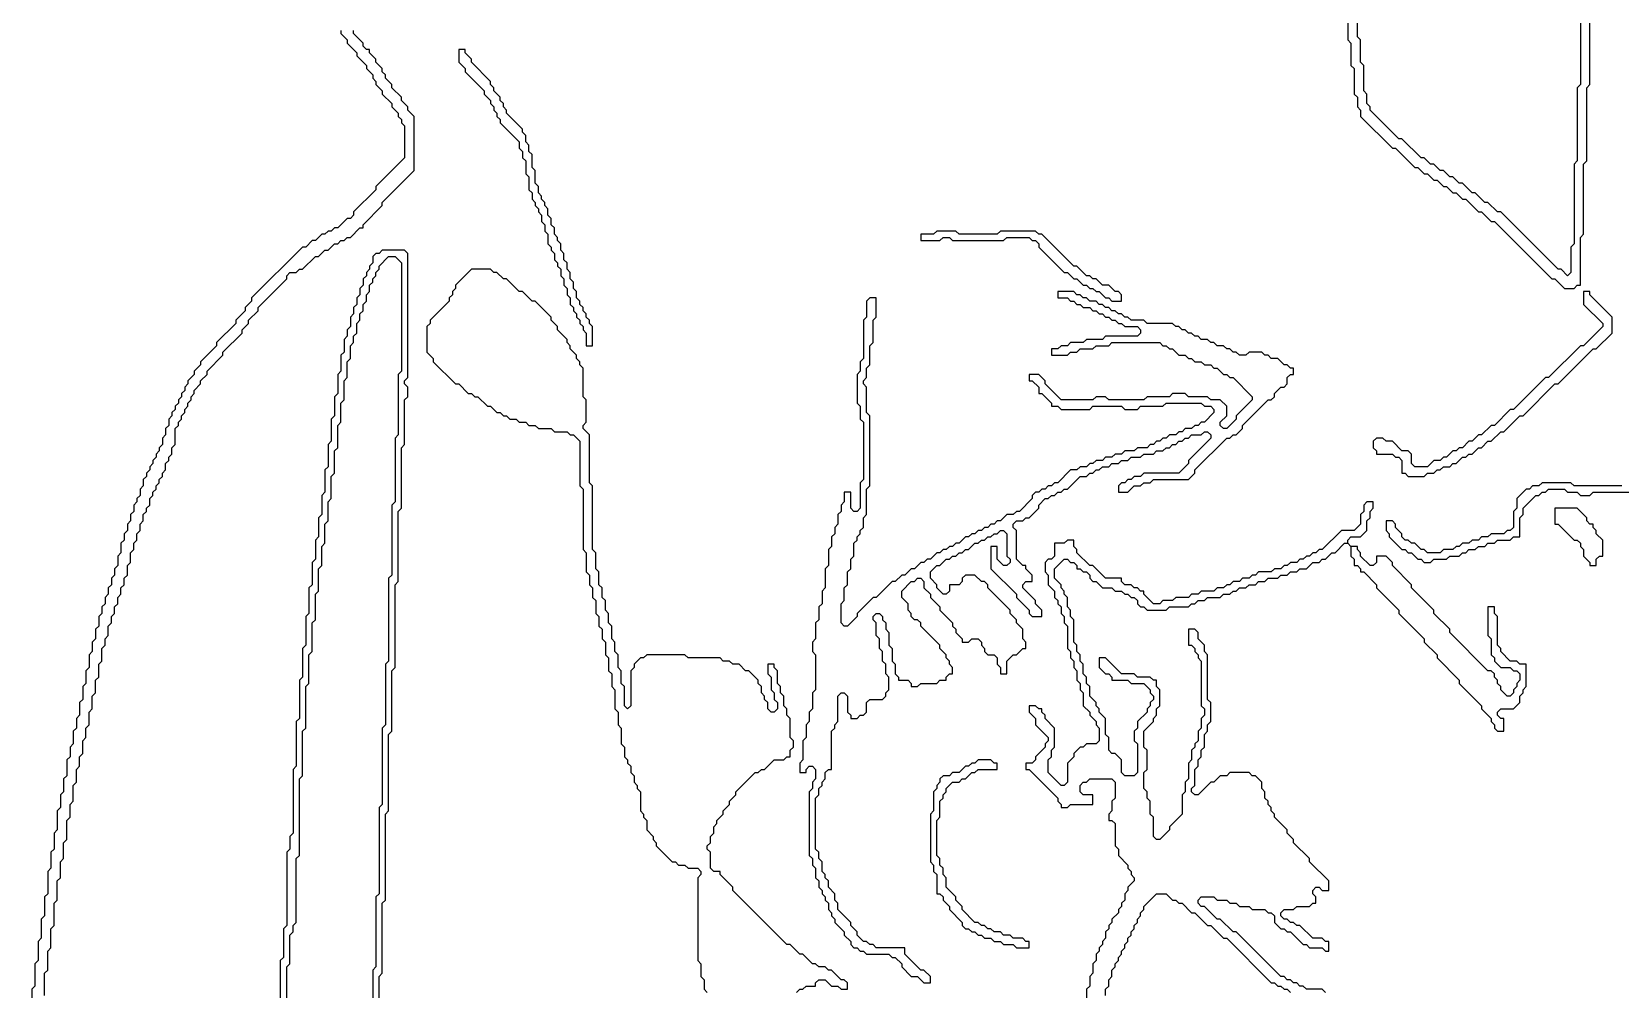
# Model space of a CAD drawing. Header units: metres. Extents: x 0 to 100, y 0 to 128.
# Drawn here: x 61.85 to 74.31, y 22.58 to 30.09 of the extents above; entities that cross this region are included whole.
import ezdxf

# ---------------------------------------------------------------- set-up
doc = ezdxf.new("R2010")
doc.units = ezdxf.units.M

msp = doc.modelspace()

# ---------------------------------------------------------------- linework, layer by layer
for points in [[(72.175, 30.35), (72.175, 30.025), (72.2, 30), (72.2, 29.825), (72.225, 29.8), (72.225, 29.6), (72.25, 29.575), (72.25, 29.5), (72.275, 29.475), (72.275, 29.425), (72.525, 29.175), (72.55, 29.175), (72.7, 29.025), (72.725, 29.025), (72.775, 28.975), (72.8, 28.975), (72.85, 28.925), (72.875, 28.925), (72.925, 28.875), (72.95, 28.875), (73, 28.825), (73.025, 28.825), (73.075, 28.775), (73.1, 28.775), (73.2, 28.675), (73.225, 28.675), (73.3, 28.6), (73.325, 28.6), (73.775, 28.15), (73.8, 28.15), (73.875, 28.075), (73.95, 28.075), (73.975, 28.1), (74, 28.1), (74, 28.475), (74.025, 28.5), (74.025, 29.05), (74.05, 29.075), (74.05, 29.65), (74.075, 29.675), (74.075, 30.325)], [(74, 30.25), (74, 29.675), (73.975, 29.65), (73.975, 29.075), (73.95, 29.05), (73.95, 28.425), (73.925, 28.4), (73.925, 28.2), (73.9, 28.175), (73.85, 28.225), (73.825, 28.225), (73.375, 28.675), (73.35, 28.675), (73.275, 28.75), (73.25, 28.75), (73.175, 28.825), (73.15, 28.825), (73.075, 28.9), (73.05, 28.9), (73, 28.95), (72.975, 28.95), (72.925, 29), (72.9, 29), (72.85, 29.05), (72.825, 29.05), (72.775, 29.1), (72.75, 29.1), (72.6, 29.25), (72.575, 29.25), (72.35, 29.475), (72.35, 29.5), (72.325, 29.525), (72.325, 29.6), (72.3, 29.625), (72.3, 29.825), (72.275, 29.85), (72.275, 30.025), (72.25, 30.05), (72.25, 30.375)], [(64.275, 30.1), (64.275, 30.075), (64.325, 30.025), (64.325, 30), (64.4, 29.925), (64.4, 29.9), (64.475, 29.825), (64.475, 29.8), (64.525, 29.75), (64.525, 29.725), (64.55, 29.7), (64.55, 29.675), (64.6, 29.625), (64.6, 29.6), (64.675, 29.525), (64.675, 29.5), (64.725, 29.45), (64.725, 29.425), (64.75, 29.4), (64.75, 29.375), (64.775, 29.35), (64.775, 29.1), (64.55, 28.875), (64.55, 28.85), (64.375, 28.675), (64.375, 28.65), (64.35, 28.625), (64.325, 28.625), (64.25, 28.55), (64.225, 28.55), (64.2, 28.525), (64.175, 28.525), (64.15, 28.5), (64.125, 28.5), (64.075, 28.45), (64.05, 28.45), (64, 28.4), (63.975, 28.4), (63.575, 28), (63.575, 27.975), (63.525, 27.925), (63.525, 27.9), (63.45, 27.825), (63.45, 27.8), (63.3, 27.65), (63.3, 27.625), (63.175, 27.5), (63.175, 27.475), (63.125, 27.425), (63.125, 27.4), (63.075, 27.35), (63.075, 27.325), (63.05, 27.3), (63.05, 27.275), (63.025, 27.25), (63.025, 27.225), (63, 27.2), (63, 27.175), (62.975, 27.15), (62.975, 27.125), (62.95, 27.1), (62.95, 27.075), (62.925, 27.05), (62.925, 27), (62.9, 26.975), (62.9, 26.925), (62.875, 26.9), (62.875, 26.85), (62.85, 26.825), (62.85, 26.8), (62.825, 26.775), (62.825, 26.75), (62.8, 26.725), (62.8, 26.7), (62.775, 26.675), (62.775, 26.65), (62.75, 26.625), (62.75, 26.6), (62.725, 26.575), (62.725, 26.525), (62.7, 26.5), (62.7, 26.45), (62.675, 26.425), (62.675, 26.4), (62.65, 26.375), (62.65, 26.325), (62.625, 26.3), (62.625, 26.25), (62.6, 26.225), (62.6, 26.175), (62.575, 26.15), (62.575, 26.1), (62.55, 26.075), (62.55, 26), (62.525, 25.975), (62.525, 25.9), (62.5, 25.875), (62.5, 25.825), (62.475, 25.8), (62.475, 25.75), (62.45, 25.725), (62.45, 25.675), (62.425, 25.65), (62.425, 25.6), (62.4, 25.575), (62.4, 25.525), (62.375, 25.5), (62.375, 25.425), (62.35, 25.4), (62.35, 25.325), (62.325, 25.3), (62.325, 25.225), (62.3, 25.2), (62.3, 25.1), (62.275, 25.075), (62.275, 24.975), (62.25, 24.95), (62.25, 24.85), (62.225, 24.825), (62.225, 24.725), (62.2, 24.7), (62.2, 24.625), (62.175, 24.6), (62.175, 24.5), (62.15, 24.475), (62.15, 24.4), (62.125, 24.375), (62.125, 24.25), (62.1, 24.225), (62.1, 24.125), (62.075, 24.1), (62.075, 24), (62.05, 23.975), (62.05, 23.825), (62.025, 23.8), (62.025, 23.675), (62, 23.65), (62, 23.525), (61.975, 23.5), (61.975, 23.325), (61.95, 23.3), (61.95, 23.15), (61.925, 23.125), (61.925, 22.975), (61.9, 22.95), (61.9, 22.8), (61.875, 22.775), (61.875, 22.6), (61.85, 22.575), (61.85, 22.45)], [(61.95, 22.525), (61.95, 22.7), (61.975, 22.725), (61.975, 22.875), (62, 22.9), (62, 23.05), (62.025, 23.075), (62.025, 23.25), (62.05, 23.275), (62.05, 23.425), (62.075, 23.45), (62.075, 23.575), (62.1, 23.6), (62.1, 23.725), (62.125, 23.75), (62.125, 23.9), (62.15, 23.925), (62.15, 24.025), (62.175, 24.05), (62.175, 24.175), (62.2, 24.2), (62.2, 24.3), (62.225, 24.325), (62.225, 24.4), (62.25, 24.425), (62.25, 24.525), (62.275, 24.55), (62.275, 24.625), (62.3, 24.65), (62.3, 24.75), (62.325, 24.775), (62.325, 24.875), (62.35, 24.9), (62.35, 25), (62.375, 25.025), (62.375, 25.125), (62.4, 25.15), (62.4, 25.25), (62.425, 25.275), (62.425, 25.325), (62.45, 25.35), (62.45, 25.425), (62.475, 25.45), (62.475, 25.5), (62.5, 25.525), (62.5, 25.575), (62.525, 25.6), (62.525, 25.65), (62.55, 25.675), (62.55, 25.725), (62.575, 25.75), (62.575, 25.8), (62.6, 25.825), (62.6, 25.9), (62.625, 25.925), (62.625, 26), (62.65, 26.025), (62.65, 26.075), (62.675, 26.1), (62.675, 26.15), (62.7, 26.175), (62.7, 26.225), (62.725, 26.25), (62.725, 26.3), (62.75, 26.325), (62.75, 26.35), (62.775, 26.375), (62.775, 26.425), (62.8, 26.45), (62.8, 26.475), (62.825, 26.5), (62.825, 26.525), (62.85, 26.55), (62.85, 26.575), (62.875, 26.6), (62.875, 26.625), (62.9, 26.65), (62.9, 26.7), (62.925, 26.725), (62.925, 26.75), (62.95, 26.775), (62.95, 26.825), (62.975, 26.85), (62.975, 26.975), (63, 27), (63, 27.025), (63.025, 27.05), (63.025, 27.075), (63.05, 27.1), (63.05, 27.125), (63.075, 27.15), (63.075, 27.175), (63.1, 27.2), (63.1, 27.225), (63.125, 27.25), (63.125, 27.275), (63.175, 27.325), (63.175, 27.35), (63.225, 27.4), (63.225, 27.425), (63.35, 27.55), (63.35, 27.575), (63.5, 27.725), (63.5, 27.75), (63.55, 27.8), (63.55, 27.825), (63.625, 27.9), (63.625, 27.925), (63.85, 28.15), (63.85, 28.175), (63.875, 28.2), (63.925, 28.2), (63.95, 28.225), (63.975, 28.225), (64.075, 28.325), (64.1, 28.325), (64.15, 28.375), (64.175, 28.375), (64.225, 28.425), (64.25, 28.425), (64.275, 28.45), (64.3, 28.45), (64.325, 28.475), (64.35, 28.475), (64.425, 28.55), (64.45, 28.55), (64.45, 28.575), (64.6, 28.725), (64.6, 28.75), (64.85, 29), (64.85, 29.425), (64.8, 29.475), (64.8, 29.5), (64.75, 29.55), (64.75, 29.575), (64.675, 29.65), (64.675, 29.675), (64.625, 29.725), (64.625, 29.75), (64.6, 29.775), (64.6, 29.8), (64.55, 29.85), (64.55, 29.875), (64.5, 29.925), (64.5, 29.95), (64.475, 29.95), (64.45, 29.975), (64.45, 30), (64.375, 30.075), (64.375, 30.1)], [(64.575, 22.125), (64.575, 22.675), (64.6, 22.7), (64.6, 23.25), (64.625, 23.275), (64.625, 23.95), (64.65, 23.975), (64.65, 24.575), (64.675, 24.6), (64.675, 25.075), (64.7, 25.1), (64.7, 25.75), (64.725, 25.775), (64.725, 26.325), (64.75, 26.35), (64.75, 26.825), (64.775, 26.85), (64.775, 27.2), (64.8, 27.225), (64.8, 27.3), (64.775, 27.325), (64.775, 27.35), (64.8, 27.375), (64.8, 28.35), (64.775, 28.375), (64.6, 28.375), (64.575, 28.35), (64.55, 28.35), (64.525, 28.325), (64.525, 28.275), (64.5, 28.25), (64.5, 28.225), (64.475, 28.2), (64.475, 28.175), (64.45, 28.15), (64.45, 28.1), (64.425, 28.075), (64.425, 28.025), (64.4, 28), (64.4, 27.95), (64.375, 27.925), (64.375, 27.875), (64.35, 27.85), (64.35, 27.775), (64.325, 27.75), (64.325, 27.7), (64.3, 27.675), (64.3, 27.575), (64.275, 27.55), (64.275, 27.425), (64.25, 27.4), (64.25, 27.25), (64.225, 27.225), (64.225, 27.075), (64.2, 27.05), (64.2, 26.875), (64.175, 26.85), (64.175, 26.675), (64.15, 26.65), (64.15, 26.475), (64.125, 26.45), (64.125, 26.3), (64.1, 26.275), (64.1, 26.125), (64.075, 26.1), (64.075, 25.95), (64.05, 25.925), (64.05, 25.75), (64.025, 25.725), (64.025, 25.525), (64, 25.5), (64, 25.275), (63.975, 25.25), (63.975, 25.025), (63.95, 25), (63.95, 24.7), (63.925, 24.675), (63.925, 24.325), (63.9, 24.3), (63.9, 23.8), (63.875, 23.775), (63.875, 23.675), (63.85, 23.65), (63.85, 23.075), (63.825, 23.05), (63.825, 22.825), (63.8, 22.8), (63.8, 22.45)], [(63.85, 22.4), (63.85, 22.75), (63.875, 22.775), (63.875, 23), (63.9, 23.025), (63.9, 23.075), (63.925, 23.1), (63.925, 23.6), (63.95, 23.625), (63.95, 24.225), (63.975, 24.25), (63.975, 24.6), (64, 24.625), (64, 24.95), (64.025, 24.975), (64.025, 25.2), (64.05, 25.225), (64.05, 25.45), (64.075, 25.475), (64.075, 25.675), (64.1, 25.7), (64.1, 25.875), (64.125, 25.9), (64.125, 26.05), (64.15, 26.075), (64.15, 26.225), (64.175, 26.25), (64.175, 26.4), (64.2, 26.425), (64.2, 26.6), (64.225, 26.625), (64.225, 26.8), (64.25, 26.825), (64.25, 27), (64.275, 27.025), (64.275, 27.175), (64.3, 27.2), (64.3, 27.35), (64.325, 27.375), (64.325, 27.5), (64.35, 27.525), (64.35, 27.625), (64.375, 27.65), (64.375, 27.7), (64.4, 27.725), (64.4, 27.8), (64.425, 27.825), (64.425, 27.875), (64.45, 27.9), (64.45, 27.95), (64.475, 27.975), (64.475, 28.025), (64.5, 28.05), (64.5, 28.1), (64.525, 28.125), (64.525, 28.15), (64.55, 28.175), (64.55, 28.2), (64.575, 28.225), (64.575, 28.25), (64.65, 28.325), (64.7, 28.325), (64.75, 28.275), (64.75, 27.425), (64.725, 27.4), (64.725, 26.925), (64.7, 26.9), (64.7, 26.4), (64.675, 26.375), (64.675, 25.825), (64.65, 25.8), (64.65, 25.15), (64.625, 25.125), (64.625, 24.65), (64.6, 24.625), (64.6, 24.025), (64.575, 24), (64.575, 23.325), (64.55, 23.3), (64.55, 22.75), (64.525, 22.725), (64.525, 22.175)], [(67.85, 22.55), (67.875, 22.575), (67.9, 22.575), (67.925, 22.6), (68, 22.6), (68, 22.625), (68.025, 22.65), (68.075, 22.65), (68.125, 22.6), (68.175, 22.6), (68.2, 22.575), (68.25, 22.575), (68.25, 22.625), (68.225, 22.65), (68.2, 22.65), (68.125, 22.725), (68.1, 22.725), (68.075, 22.75), (68.025, 22.75), (68, 22.775), (67.975, 22.775), (67.9, 22.85), (67.875, 22.85), (67.8, 22.925), (67.775, 22.925), (67.35, 23.35), (67.35, 23.375), (67.25, 23.475), (67.25, 23.5), (67.2, 23.5), (67.175, 23.525), (67.175, 23.65), (67.15, 23.675), (67.15, 23.7), (67.175, 23.725), (67.175, 23.775), (67.2, 23.8), (67.2, 23.85), (67.225, 23.875), (67.225, 23.9), (67.275, 23.95), (67.275, 23.975), (67.325, 24.025), (67.325, 24.05), (67.375, 24.1), (67.375, 24.125), (67.525, 24.275), (67.55, 24.275), (67.575, 24.3), (67.6, 24.3), (67.675, 24.375), (67.75, 24.375), (67.775, 24.4), (67.8, 24.4), (67.8, 24.45), (67.825, 24.475), (67.825, 24.525), (67.8, 24.55), (67.8, 24.7), (67.775, 24.725), (67.775, 24.775), (67.75, 24.8), (67.75, 24.875), (67.725, 24.9), (67.725, 24.95), (67.7, 24.975), (67.7, 25.075), (67.675, 25.1), (67.675, 25.125), (67.625, 25.125), (67.625, 25.05), (67.65, 25.025), (67.65, 24.925), (67.675, 24.9), (67.675, 24.85), (67.7, 24.825), (67.7, 24.775), (67.675, 24.75), (67.65, 24.75), (67.625, 24.775), (67.625, 24.825), (67.6, 24.85), (67.6, 24.875), (67.575, 24.9), (67.575, 24.95), (67.55, 24.975), (67.55, 25), (67.475, 25.075), (67.45, 25.075), (67.4, 25.125), (67.35, 25.125), (67.325, 25.15), (67.275, 25.15), (67.25, 25.175), (67, 25.175), (66.975, 25.2), (66.675, 25.2), (66.65, 25.175), (66.625, 25.175), (66.575, 25.125), (66.575, 25.1), (66.55, 25.075), (66.55, 24.8), (66.525, 24.775), (66.5, 24.8), (66.5, 24.95), (66.475, 24.975), (66.475, 25.075), (66.45, 25.1), (66.45, 25.2), (66.425, 25.225), (66.425, 25.3), (66.4, 25.325), (66.4, 25.425), (66.375, 25.45), (66.375, 25.525), (66.35, 25.55), (66.35, 25.625), (66.325, 25.65), (66.325, 25.725), (66.3, 25.75), (66.3, 25.85), (66.275, 25.875), (66.275, 26), (66.25, 26.025), (66.25, 26.525), (66.225, 26.55), (66.225, 26.925), (66.175, 26.975), (66.175, 27), (66.2, 27.025), (66.2, 27.2), (66.175, 27.225), (66.175, 27.45), (66.15, 27.475), (66.15, 27.5), (66.125, 27.525), (66.125, 27.55), (66.075, 27.6), (66.075, 27.625), (66.05, 27.65), (66.05, 27.675), (65.975, 27.75), (65.975, 27.775), (65.925, 27.825), (65.925, 27.85), (65.8, 27.975), (65.775, 27.975), (65.7, 28.05), (65.675, 28.05), (65.575, 28.15), (65.55, 28.15), (65.5, 28.2), (65.475, 28.2), (65.45, 28.225), (65.3, 28.225), (65.175, 28.1), (65.175, 28.075), (65.15, 28.05), (65.15, 28.025), (65.125, 28), (65.125, 27.975), (64.975, 27.825), (64.975, 27.8), (64.95, 27.775), (64.95, 27.575), (65, 27.525), (65, 27.5), (65.175, 27.325), (65.2, 27.325), (65.275, 27.25), (65.3, 27.25), (65.325, 27.225), (65.35, 27.225), (65.425, 27.15), (65.45, 27.15), (65.5, 27.1), (65.525, 27.1), (65.55, 27.075), (65.575, 27.075), (65.6, 27.05), (65.65, 27.05), (65.675, 27.025), (65.725, 27.025), (65.75, 27), (65.8, 27), (65.825, 26.975), (65.925, 26.975), (65.95, 26.95), (66.05, 26.95), (66.075, 26.925), (66.1, 26.925), (66.15, 26.875), (66.15, 26.525), (66.175, 26.5), (66.175, 26.025), (66.2, 26), (66.2, 25.85), (66.225, 25.825), (66.225, 25.75), (66.25, 25.725), (66.25, 25.65), (66.275, 25.625), (66.275, 25.525), (66.3, 25.5), (66.3, 25.425), (66.325, 25.4), (66.325, 25.325), (66.35, 25.3), (66.35, 25.2), (66.375, 25.175), (66.375, 25.075), (66.4, 25.05), (66.4, 24.95), (66.425, 24.925), (66.425, 24.775), (66.45, 24.75), (66.45, 24.65), (66.475, 24.625), (66.475, 24.5), (66.5, 24.475), (66.5, 24.4), (66.525, 24.375), (66.525, 24.35), (66.55, 24.325), (66.55, 24.275), (66.575, 24.25), (66.575, 24.2), (66.6, 24.175), (66.6, 24.15), (66.625, 24.125), (66.625, 23.975), (66.65, 23.95), (66.65, 23.925), (66.675, 23.9), (66.675, 23.825), (66.725, 23.775), (66.725, 23.75), (66.75, 23.725), (66.75, 23.7), (66.875, 23.575), (66.9, 23.575), (66.925, 23.55), (66.975, 23.55), (67, 23.525), (67.075, 23.525), (67.1, 23.5), (67.1, 23.475), (67.075, 23.45), (67.075, 22.8), (67.1, 22.775), (67.1, 22.675), (67.125, 22.65), (67.125, 22.575), (67.15, 22.55)], [(74.325, 26.525), (73.95, 26.525), (73.925, 26.55), (73.7, 26.55), (73.675, 26.525), (73.625, 26.525), (73.6, 26.5), (73.575, 26.5), (73.5, 26.425), (73.5, 26.35), (73.475, 26.325), (73.475, 26.2), (73.45, 26.175), (73.425, 26.175), (73.4, 26.15), (73.3, 26.15), (73.275, 26.125), (73.225, 26.125), (73.2, 26.1), (73.15, 26.1), (73.125, 26.075), (73.075, 26.075), (73.05, 26.05), (73.025, 26.05), (73, 26.025), (72.925, 26.025), (72.9, 26), (72.8, 26), (72.775, 26.025), (72.75, 26.025), (72.7, 26.075), (72.675, 26.075), (72.65, 26.1), (72.625, 26.1), (72.6, 26.125), (72.6, 26.15), (72.55, 26.2), (72.55, 26.225), (72.525, 26.25), (72.475, 26.25), (72.475, 26.175), (72.5, 26.15), (72.5, 26.125), (72.6, 26.025), (72.625, 26.025), (72.65, 26), (72.675, 26), (72.725, 25.95), (72.75, 25.95), (72.775, 25.925), (72.825, 25.925), (72.85, 25.95), (72.95, 25.95), (72.975, 25.975), (73.05, 25.975), (73.075, 26), (73.1, 26), (73.125, 26.025), (73.175, 26.025), (73.2, 26.05), (73.25, 26.05), (73.275, 26.075), (73.325, 26.075), (73.35, 26.1), (73.45, 26.1), (73.475, 26.125), (73.525, 26.125), (73.525, 26.275), (73.55, 26.3), (73.55, 26.35), (73.65, 26.45), (73.675, 26.45), (73.7, 26.475), (73.725, 26.475), (73.75, 26.5), (73.875, 26.5), (73.9, 26.475), (73.975, 26.475), (74, 26.45), (74.075, 26.45), (74.1, 26.475), (74.4, 26.475)], [(72, 22.55), (71.975, 22.575), (71.85, 22.575), (71.825, 22.6), (71.8, 22.6), (71.775, 22.625), (71.75, 22.625), (71.725, 22.65), (71.7, 22.65), (71.675, 22.675), (71.65, 22.675), (71.3, 23.025), (71.275, 23.025), (71.175, 23.125), (71.15, 23.125), (71.05, 23.225), (71.025, 23.225), (71, 23.25), (71, 23.275), (71.025, 23.3), (71.125, 23.3), (71.15, 23.275), (71.225, 23.275), (71.25, 23.25), (71.3, 23.25), (71.325, 23.225), (71.4, 23.225), (71.425, 23.2), (71.525, 23.2), (71.55, 23.175), (71.575, 23.175), (71.6, 23.15), (71.6, 23.1), (71.65, 23.05), (71.675, 23.05), (71.7, 23.025), (71.725, 23.025), (71.825, 22.925), (71.85, 22.925), (71.875, 22.9), (71.975, 22.9), (72, 22.875), (72.025, 22.875), (72.025, 22.95), (72, 22.95), (71.975, 22.975), (71.9, 22.975), (71.8, 23.075), (71.775, 23.075), (71.75, 23.1), (71.725, 23.1), (71.7, 23.125), (71.675, 23.125), (71.65, 23.15), (71.65, 23.175), (71.675, 23.2), (71.75, 23.2), (71.775, 23.225), (71.875, 23.225), (71.9, 23.25), (71.925, 23.25), (71.925, 23.3), (71.9, 23.325), (71.9, 23.35), (71.925, 23.375), (71.95, 23.375), (71.975, 23.35), (72.025, 23.35), (72.025, 23.425), (71.875, 23.575), (71.875, 23.6), (71.75, 23.725), (71.75, 23.75), (71.7, 23.8), (71.7, 23.825), (71.6, 23.925), (71.6, 23.95), (71.575, 23.975), (71.575, 24), (71.55, 24.025), (71.55, 24.05), (71.525, 24.075), (71.525, 24.125), (71.5, 24.15), (71.5, 24.2), (71.45, 24.25), (71.425, 24.25), (71.4, 24.275), (71.25, 24.275), (71.225, 24.25), (71.175, 24.25), (71.125, 24.2), (71.1, 24.2), (71, 24.1), (70.975, 24.1), (70.95, 24.125), (70.95, 24.15), (70.975, 24.175), (70.975, 24.3), (71, 24.325), (71, 24.375), (71.025, 24.4), (71.025, 24.45), (71.05, 24.475), (71.05, 24.575), (71.075, 24.6), (71.075, 24.65), (71.1, 24.675), (71.1, 24.825), (71.075, 24.85), (71.075, 25.2), (71.05, 25.225), (71.05, 25.275), (71, 25.325), (71, 25.375), (70.975, 25.4), (70.925, 25.4), (70.925, 25.275), (70.95, 25.275), (70.975, 25.25), (70.975, 25.225), (71, 25.2), (71, 25.175), (71.025, 25.15), (71.025, 24.8), (71.05, 24.775), (71.05, 24.725), (71.025, 24.7), (71.025, 24.625), (71, 24.6), (71, 24.525), (70.975, 24.5), (70.975, 24.475), (70.95, 24.45), (70.95, 24.375), (70.925, 24.35), (70.925, 24.225), (70.9, 24.2), (70.9, 24.125), (70.875, 24.1), (70.875, 23.95), (70.775, 23.85), (70.775, 23.825), (70.7, 23.75), (70.675, 23.75), (70.65, 23.775), (70.65, 23.925), (70.625, 23.95), (70.625, 24.05), (70.6, 24.075), (70.6, 24.125), (70.575, 24.15), (70.575, 24.275), (70.6, 24.3), (70.6, 24.45), (70.575, 24.475), (70.575, 24.6), (70.65, 24.675), (70.65, 24.7), (70.675, 24.725), (70.675, 24.775), (70.7, 24.8), (70.7, 24.925), (70.675, 24.95), (70.675, 25), (70.65, 25), (70.625, 25.025), (70.525, 25.025), (70.5, 25.05), (70.4, 25.05), (70.275, 25.175), (70.225, 25.175), (70.225, 25.1), (70.275, 25.05), (70.3, 25.05), (70.325, 25.025), (70.325, 25), (70.45, 25), (70.475, 24.975), (70.575, 24.975), (70.625, 24.925), (70.625, 24.9), (70.65, 24.875), (70.65, 24.85), (70.625, 24.825), (70.625, 24.8), (70.6, 24.775), (70.6, 24.75), (70.525, 24.675), (70.525, 24.625), (70.5, 24.6), (70.5, 24.525), (70.525, 24.5), (70.525, 24.275), (70.5, 24.25), (70.425, 24.25), (70.4, 24.275), (70.4, 24.375), (70.35, 24.425), (70.325, 24.425), (70.3, 24.45), (70.3, 24.55), (70.275, 24.575), (70.275, 24.7), (70.225, 24.75), (70.225, 24.775), (70.2, 24.8), (70.2, 24.825), (70.15, 24.875), (70.15, 24.95), (70.125, 24.975), (70.125, 25.025), (70.1, 25.05), (70.1, 25.125), (70.075, 25.15), (70.075, 25.2), (70.05, 25.225), (70.05, 25.275), (70.025, 25.3), (70.025, 25.475), (70, 25.5), (70, 25.55), (69.975, 25.575), (69.975, 25.65), (69.95, 25.675), (69.95, 25.7), (69.925, 25.725), (69.925, 25.75), (69.875, 25.8), (69.875, 25.875), (69.95, 25.95), (69.975, 25.95), (70, 25.925), (70.025, 25.925), (70.05, 25.9), (70.05, 25.875), (70.075, 25.875), (70.1, 25.85), (70.125, 25.85), (70.15, 25.825), (70.15, 25.8), (70.175, 25.775), (70.2, 25.775), (70.25, 25.725), (70.325, 25.725), (70.35, 25.7), (70.4, 25.7), (70.425, 25.675), (70.45, 25.675), (70.475, 25.65), (70.5, 25.65), (70.525, 25.625), (70.525, 25.6), (70.55, 25.575), (70.575, 25.575), (70.6, 25.55), (70.75, 25.55), (70.775, 25.575), (70.925, 25.575), (70.95, 25.6), (70.975, 25.6), (71, 25.625), (71.05, 25.625), (71.075, 25.65), (71.175, 25.65), (71.2, 25.675), (71.25, 25.675), (71.275, 25.7), (71.3, 25.7), (71.325, 25.725), (71.375, 25.725), (71.4, 25.75), (71.45, 25.75), (71.475, 25.775), (71.525, 25.775), (71.55, 25.8), (71.625, 25.8), (71.65, 25.825), (71.7, 25.825), (71.725, 25.85), (71.775, 25.85), (71.8, 25.875), (71.85, 25.875), (71.9, 25.925), (71.95, 25.925), (71.975, 25.95), (72, 25.95), (72.05, 26), (72.075, 26), (72.15, 26.075), (72.175, 26.075), (72.2, 26.05), (72.2, 25.975), (72.225, 25.95), (72.225, 25.9), (72.25, 25.9), (72.275, 25.875), (72.275, 25.85), (72.3, 25.85), (72.4, 25.75), (72.4, 25.725), (72.575, 25.55), (72.575, 25.525), (72.775, 25.325), (72.775, 25.3), (72.875, 25.2), (72.875, 25.175), (73.05, 25), (73.05, 24.975), (73.225, 24.8), (73.225, 24.775), (73.3, 24.7), (73.3, 24.675), (73.325, 24.65), (73.325, 24.625), (73.35, 24.6), (73.4, 24.6), (73.4, 24.7), (73.375, 24.7), (73.35, 24.725), (73.35, 24.75), (73.375, 24.775), (73.475, 24.775), (73.525, 24.825), (73.525, 24.875), (73.55, 24.9), (73.55, 24.925), (73.575, 24.95), (73.575, 25.125), (73.525, 25.125), (73.5, 25.15), (73.45, 25.15), (73.375, 25.225), (73.375, 25.25), (73.35, 25.275), (73.35, 25.5), (73.325, 25.525), (73.325, 25.575), (73.275, 25.575), (73.275, 25.35), (73.3, 25.325), (73.3, 25.2), (73.325, 25.175), (73.325, 25.15), (73.375, 25.1), (73.45, 25.1), (73.475, 25.075), (73.5, 25.075), (73.525, 25.05), (73.525, 25), (73.5, 24.975), (73.5, 24.95), (73.475, 24.925), (73.475, 24.9), (73.45, 24.875), (73.425, 24.875), (73.375, 24.925), (73.375, 24.95), (73.35, 24.975), (73.35, 25), (73.325, 25.025), (73.325, 25.05), (73.3, 25.075), (73.275, 25.075), (72.975, 25.375), (72.975, 25.4), (72.85, 25.525), (72.85, 25.55), (72.675, 25.725), (72.675, 25.75), (72.525, 25.9), (72.525, 25.925), (72.475, 25.975), (72.4, 25.975), (72.4, 25.925), (72.375, 25.9), (72.35, 25.9), (72.275, 25.975), (72.275, 26), (72.25, 26.025), (72.25, 26.05), (72.2, 26.05), (72.175, 26.075), (72.175, 26.1), (72.2, 26.125), (72.275, 26.125), (72.325, 26.175), (72.325, 26.25), (72.35, 26.275), (72.35, 26.325), (72.375, 26.35), (72.375, 26.4), (72.325, 26.4), (72.3, 26.375), (72.3, 26.325), (72.275, 26.3), (72.275, 26.225), (72.225, 26.175), (72.125, 26.175), (71.975, 26.025), (71.95, 26.025), (71.925, 26), (71.9, 26), (71.875, 25.975), (71.85, 25.975), (71.825, 25.95), (71.8, 25.95), (71.775, 25.925), (71.725, 25.925), (71.7, 25.9), (71.675, 25.9), (71.65, 25.875), (71.6, 25.875), (71.575, 25.85), (71.475, 25.85), (71.45, 25.825), (71.425, 25.825), (71.4, 25.8), (71.35, 25.8), (71.325, 25.775), (71.275, 25.775), (71.25, 25.75), (71.225, 25.75), (71.2, 25.725), (71.15, 25.725), (71.125, 25.7), (71.025, 25.7), (71, 25.675), (70.95, 25.675), (70.925, 25.65), (70.825, 25.65), (70.8, 25.625), (70.725, 25.625), (70.7, 25.6), (70.65, 25.6), (70.575, 25.675), (70.575, 25.7), (70.55, 25.7), (70.525, 25.725), (70.5, 25.725), (70.475, 25.75), (70.425, 25.75), (70.4, 25.775), (70.4, 25.8), (70.275, 25.8), (70.175, 25.9), (70.15, 25.9), (70.05, 26), (70.05, 26.025), (70.025, 26.05), (70.025, 26.1), (69.975, 26.1), (69.95, 26.075), (69.875, 26.075), (69.875, 25.975), (69.85, 25.95), (69.825, 25.95), (69.8, 25.925), (69.8, 25.85), (69.825, 25.825), (69.825, 25.75), (69.875, 25.7), (69.875, 25.65), (69.9, 25.625), (69.9, 25.6), (69.925, 25.575), (69.925, 25.525), (69.95, 25.5), (69.95, 25.45), (69.975, 25.425), (69.975, 25.25), (70, 25.225), (70, 25.175), (70.025, 25.15), (70.025, 25.1), (70.05, 25.075), (70.05, 25), (70.075, 24.975), (70.075, 24.925), (70.1, 24.9), (70.1, 24.8), (70.15, 24.75), (70.15, 24.725), (70.2, 24.675), (70.2, 24.65), (70.225, 24.625), (70.225, 24.525), (70.2, 24.5), (70.125, 24.5), (70.1, 24.475), (70.075, 24.475), (70.025, 24.425), (70.025, 24.4), (69.975, 24.35), (69.975, 24.2), (69.95, 24.175), (69.925, 24.175), (69.825, 24.275), (69.825, 24.375), (69.85, 24.4), (69.85, 24.45), (69.875, 24.475), (69.875, 24.625), (69.8, 24.7), (69.8, 24.725), (69.775, 24.75), (69.775, 24.775), (69.75, 24.775), (69.725, 24.8), (69.675, 24.8), (69.675, 24.75), (69.725, 24.7), (69.725, 24.65), (69.825, 24.55), (69.825, 24.525), (69.8, 24.5), (69.8, 24.475), (69.725, 24.4), (69.725, 24.375), (69.7, 24.35), (69.65, 24.35), (69.65, 24.3), (69.675, 24.3), (69.9, 24.075), (69.9, 24.05), (69.925, 24.025), (69.925, 24), (69.975, 24), (70, 24.025), (70.175, 24.025), (70.175, 24.1), (70.1, 24.1), (70.075, 24.125), (70.075, 24.175), (70.1, 24.2), (70.125, 24.2), (70.15, 24.225), (70.325, 24.225), (70.35, 24.2), (70.35, 24.075), (70.325, 24.05), (70.325, 23.975), (70.3, 23.95), (70.3, 23.9), (70.325, 23.9), (70.35, 23.875), (70.35, 23.7), (70.375, 23.675), (70.375, 23.625), (70.45, 23.55), (70.45, 23.525), (70.475, 23.5), (70.475, 23.475), (70.5, 23.45), (70.5, 23.425), (70.45, 23.375), (70.45, 23.35), (70.425, 23.325), (70.425, 23.275), (70.4, 23.25), (70.4, 23.225), (70.375, 23.2), (70.375, 23.175), (70.325, 23.125), (70.325, 23.1), (70.3, 23.075), (70.3, 23.05), (70.275, 23.025), (70.275, 22.975), (70.25, 22.95), (70.25, 22.925), (70.225, 22.9), (70.225, 22.875), (70.2, 22.85), (70.2, 22.8), (70.175, 22.775), (70.175, 22.7), (70.15, 22.675), (70.15, 22.6), (70.125, 22.575), (70.125, 22.5)], [(70.275, 22.525), (70.275, 22.575), (70.3, 22.6), (70.3, 22.65), (70.325, 22.675), (70.325, 22.725), (70.35, 22.75), (70.35, 22.775), (70.375, 22.8), (70.375, 22.825), (70.4, 22.85), (70.4, 22.875), (70.425, 22.9), (70.425, 22.925), (70.45, 22.95), (70.45, 22.975), (70.475, 23), (70.475, 23.025), (70.5, 23.05), (70.5, 23.075), (70.525, 23.1), (70.525, 23.125), (70.55, 23.15), (70.55, 23.175), (70.575, 23.2), (70.575, 23.225), (70.675, 23.325), (70.75, 23.325), (70.8, 23.275), (70.825, 23.275), (70.85, 23.25), (70.875, 23.25), (70.95, 23.175), (70.975, 23.175), (71.075, 23.075), (71.1, 23.075), (71.2, 22.975), (71.225, 22.975), (71.575, 22.625), (71.6, 22.625), (71.625, 22.6), (71.65, 22.6), (71.675, 22.575), (71.7, 22.575), (71.725, 22.55)]]:
    msp.add_lwpolyline(points)
for points in [[(65.2, 29.95), (65.2, 29.85), (65.25, 29.8), (65.25, 29.775), (65.4, 29.625), (65.4, 29.6), (65.45, 29.55), (65.45, 29.525), (65.475, 29.5), (65.475, 29.475), (65.5, 29.45), (65.5, 29.425), (65.525, 29.4), (65.525, 29.375), (65.675, 29.225), (65.675, 29.175), (65.7, 29.15), (65.7, 29.1), (65.725, 29.075), (65.725, 28.975), (65.75, 28.95), (65.75, 28.85), (65.775, 28.825), (65.775, 28.775), (65.8, 28.75), (65.8, 28.725), (65.825, 28.7), (65.825, 28.675), (65.85, 28.65), (65.85, 28.6), (65.875, 28.575), (65.875, 28.525), (65.9, 28.5), (65.9, 28.425), (65.925, 28.4), (65.925, 28.375), (65.95, 28.35), (65.95, 28.3), (65.975, 28.275), (65.975, 28.25), (66, 28.225), (66, 28.175), (66.025, 28.15), (66.025, 28.1), (66.05, 28.075), (66.05, 28.025), (66.075, 28), (66.075, 27.95), (66.1, 27.925), (66.1, 27.9), (66.125, 27.875), (66.125, 27.85), (66.15, 27.825), (66.15, 27.8), (66.175, 27.775), (66.175, 27.75), (66.2, 27.725), (66.2, 27.625), (66.25, 27.625), (66.25, 27.775), (66.225, 27.8), (66.225, 27.825), (66.2, 27.85), (66.2, 27.875), (66.175, 27.9), (66.175, 27.925), (66.15, 27.95), (66.15, 27.975), (66.125, 28), (66.125, 28.05), (66.1, 28.075), (66.1, 28.125), (66.075, 28.15), (66.075, 28.2), (66.05, 28.225), (66.05, 28.275), (66.025, 28.3), (66.025, 28.35), (66, 28.375), (66, 28.425), (65.975, 28.45), (65.975, 28.475), (65.95, 28.5), (65.95, 28.55), (65.925, 28.575), (65.925, 28.625), (65.9, 28.65), (65.9, 28.7), (65.875, 28.725), (65.875, 28.75), (65.85, 28.775), (65.85, 28.8), (65.825, 28.825), (65.825, 28.875), (65.8, 28.9), (65.8, 29), (65.775, 29.025), (65.775, 29.125), (65.75, 29.15), (65.75, 29.2), (65.725, 29.225), (65.725, 29.275), (65.7, 29.3), (65.7, 29.325), (65.575, 29.45), (65.575, 29.475), (65.55, 29.5), (65.55, 29.525), (65.525, 29.55), (65.525, 29.575), (65.475, 29.625), (65.475, 29.65), (65.45, 29.675), (65.45, 29.7), (65.3, 29.85), (65.3, 29.875), (65.25, 29.925), (65.25, 29.95)], [(68.95, 28.525), (68.925, 28.5), (68.825, 28.5), (68.825, 28.45), (68.975, 28.45), (69, 28.475), (69.05, 28.475), (69.075, 28.45), (69.475, 28.45), (69.5, 28.475), (69.675, 28.475), (69.7, 28.45), (69.725, 28.45), (69.75, 28.425), (69.75, 28.4), (69.95, 28.2), (69.975, 28.2), (70.025, 28.15), (70.05, 28.15), (70.1, 28.1), (70.125, 28.1), (70.15, 28.075), (70.175, 28.075), (70.2, 28.05), (70.225, 28.05), (70.275, 28), (70.3, 28), (70.325, 27.975), (70.4, 27.975), (70.4, 28.025), (70.375, 28.05), (70.35, 28.05), (70.3, 28.1), (70.25, 28.1), (70.2, 28.15), (70.175, 28.15), (70.15, 28.175), (70.125, 28.175), (70.05, 28.25), (70.025, 28.25), (69.775, 28.5), (69.75, 28.5), (69.725, 28.525), (69.45, 28.525), (69.425, 28.5), (69.125, 28.5), (69.1, 28.525)], [(69.9, 28.05), (69.9, 28), (69.975, 28), (70, 27.975), (70.025, 27.975), (70.05, 27.95), (70.075, 27.95), (70.1, 27.925), (70.15, 27.925), (70.175, 27.9), (70.2, 27.9), (70.225, 27.875), (70.25, 27.875), (70.275, 27.85), (70.3, 27.85), (70.325, 27.825), (70.35, 27.825), (70.375, 27.8), (70.4, 27.8), (70.425, 27.775), (70.525, 27.775), (70.55, 27.75), (70.55, 27.725), (70.525, 27.7), (70.275, 27.7), (70.25, 27.675), (70.125, 27.675), (70.1, 27.65), (70, 27.65), (69.975, 27.625), (69.925, 27.625), (69.9, 27.6), (69.85, 27.6), (69.85, 27.55), (69.975, 27.55), (70, 27.575), (70.05, 27.575), (70.075, 27.6), (70.175, 27.6), (70.2, 27.625), (70.3, 27.625), (70.325, 27.65), (70.7, 27.65), (70.725, 27.625), (70.75, 27.625), (70.775, 27.6), (70.8, 27.6), (70.85, 27.55), (70.9, 27.55), (70.925, 27.525), (70.95, 27.525), (70.975, 27.5), (71.025, 27.5), (71.05, 27.475), (71.1, 27.475), (71.125, 27.45), (71.15, 27.45), (71.2, 27.4), (71.225, 27.4), (71.25, 27.375), (71.275, 27.375), (71.425, 27.225), (71.425, 27.2), (71.3, 27.075), (71.3, 27.05), (71.225, 26.975), (71.2, 26.975), (71.175, 27), (71.175, 27.025), (71.225, 27.075), (71.225, 27.15), (71.175, 27.2), (71.1, 27.2), (71.075, 27.225), (70.925, 27.225), (70.9, 27.25), (70.8, 27.25), (70.775, 27.225), (70.6, 27.225), (70.575, 27.2), (70.3, 27.2), (70.275, 27.225), (70.2, 27.225), (70.175, 27.2), (69.925, 27.2), (69.8, 27.325), (69.8, 27.35), (69.75, 27.4), (69.675, 27.4), (69.675, 27.35), (69.7, 27.35), (69.75, 27.3), (69.75, 27.25), (69.775, 27.25), (69.85, 27.175), (69.85, 27.15), (69.9, 27.15), (69.925, 27.125), (70.15, 27.125), (70.175, 27.15), (70.4, 27.15), (70.425, 27.125), (70.525, 27.125), (70.55, 27.15), (70.725, 27.15), (70.75, 27.175), (71.025, 27.175), (71.05, 27.15), (71.1, 27.15), (71.125, 27.125), (71.125, 27.1), (71.05, 27.025), (71.025, 27.025), (71, 27), (70.975, 27), (70.95, 26.975), (70.9, 26.975), (70.875, 26.95), (70.85, 26.95), (70.825, 26.925), (70.775, 26.925), (70.75, 26.9), (70.725, 26.9), (70.7, 26.875), (70.675, 26.875), (70.65, 26.85), (70.625, 26.85), (70.6, 26.825), (70.525, 26.825), (70.5, 26.8), (70.425, 26.8), (70.4, 26.775), (70.35, 26.775), (70.325, 26.75), (70.275, 26.75), (70.25, 26.725), (70.2, 26.725), (70.175, 26.7), (70.15, 26.7), (70.125, 26.675), (70.075, 26.675), (70.05, 26.65), (70, 26.65), (69.9, 26.55), (69.875, 26.55), (69.85, 26.525), (69.825, 26.525), (69.8, 26.5), (69.775, 26.5), (69.75, 26.475), (69.725, 26.475), (69.7, 26.45), (69.7, 26.425), (69.6, 26.325), (69.575, 26.325), (69.55, 26.3), (69.5, 26.3), (69.45, 26.25), (69.425, 26.25), (69.4, 26.225), (69.375, 26.225), (69.35, 26.2), (69.325, 26.2), (69.3, 26.175), (69.275, 26.175), (69.25, 26.15), (69.225, 26.15), (69.2, 26.125), (69.175, 26.125), (69.125, 26.075), (69.1, 26.075), (69.075, 26.05), (69.05, 26.05), (69.025, 26.025), (69, 26.025), (68.975, 26), (68.95, 26), (68.9, 25.95), (68.875, 25.95), (68.85, 25.925), (68.825, 25.925), (68.775, 25.875), (68.75, 25.875), (68.7, 25.825), (68.675, 25.825), (68.625, 25.775), (68.6, 25.775), (68.475, 25.65), (68.45, 25.65), (68.325, 25.525), (68.325, 25.5), (68.25, 25.425), (68.225, 25.425), (68.2, 25.45), (68.2, 25.6), (68.225, 25.625), (68.225, 25.725), (68.25, 25.75), (68.25, 25.85), (68.275, 25.875), (68.275, 25.95), (68.3, 25.975), (68.3, 26.075), (68.325, 26.1), (68.325, 26.125), (68.35, 26.15), (68.35, 26.175), (68.375, 26.2), (68.375, 26.275), (68.4, 26.3), (68.4, 26.5), (68.425, 26.525), (68.425, 27.075), (68.4, 27.1), (68.4, 27.3), (68.375, 27.325), (68.375, 27.35), (68.4, 27.375), (68.4, 27.45), (68.425, 27.475), (68.425, 27.625), (68.45, 27.65), (68.45, 27.825), (68.475, 27.85), (68.475, 28), (68.425, 28), (68.4, 27.975), (68.4, 27.85), (68.375, 27.825), (68.375, 27.525), (68.35, 27.5), (68.35, 27.425), (68.325, 27.4), (68.325, 27.175), (68.35, 27.15), (68.35, 27.05), (68.375, 27.025), (68.375, 26.575), (68.35, 26.55), (68.35, 26.35), (68.325, 26.325), (68.3, 26.325), (68.275, 26.35), (68.275, 26.475), (68.225, 26.475), (68.225, 26.4), (68.2, 26.375), (68.2, 26.325), (68.175, 26.3), (68.175, 26.225), (68.15, 26.2), (68.15, 26.15), (68.125, 26.125), (68.125, 26.05), (68.1, 26.025), (68.1, 25.9), (68.075, 25.875), (68.075, 25.725), (68.05, 25.7), (68.05, 25.6), (68.025, 25.575), (68.025, 25.475), (68, 25.45), (68, 25.325), (67.975, 25.3), (67.975, 25.225), (68, 25.2), (68, 24.925), (67.975, 24.9), (67.975, 24.775), (67.95, 24.75), (67.95, 24.675), (67.925, 24.65), (67.925, 24.55), (67.9, 24.525), (67.9, 24.375), (67.875, 24.35), (67.875, 24.275), (67.925, 24.275), (67.925, 24.3), (67.95, 24.325), (67.975, 24.325), (68, 24.3), (68, 24.225), (67.975, 24.2), (67.975, 24.15), (67.95, 24.125), (67.95, 23.625), (67.975, 23.6), (67.975, 23.55), (68, 23.525), (68, 23.45), (68.025, 23.425), (68.025, 23.375), (68.05, 23.35), (68.05, 23.325), (68.075, 23.3), (68.075, 23.275), (68.1, 23.25), (68.1, 23.2), (68.125, 23.175), (68.125, 23.15), (68.15, 23.125), (68.15, 23.1), (68.225, 23.025), (68.225, 23), (68.275, 22.95), (68.275, 22.925), (68.3, 22.9), (68.325, 22.9), (68.35, 22.875), (68.375, 22.875), (68.4, 22.85), (68.575, 22.85), (68.6, 22.825), (68.625, 22.825), (68.675, 22.775), (68.675, 22.75), (68.75, 22.675), (68.8, 22.675), (68.85, 22.625), (68.9, 22.625), (68.9, 22.675), (68.85, 22.725), (68.825, 22.725), (68.7, 22.85), (68.7, 22.9), (68.475, 22.9), (68.45, 22.925), (68.425, 22.925), (68.4, 22.95), (68.375, 22.95), (68.325, 23), (68.325, 23.025), (68.275, 23.075), (68.275, 23.1), (68.175, 23.2), (68.175, 23.25), (68.15, 23.275), (68.15, 23.325), (68.1, 23.375), (68.1, 23.425), (68.075, 23.45), (68.075, 23.475), (68.05, 23.5), (68.05, 23.575), (68.025, 23.6), (68.025, 23.65), (68, 23.675), (68, 24.075), (68.025, 24.1), (68.025, 24.15), (68.05, 24.175), (68.05, 24.2), (68.075, 24.225), (68.075, 24.275), (68.1, 24.3), (68.125, 24.3), (68.125, 24.6), (68.15, 24.625), (68.15, 24.65), (68.175, 24.675), (68.175, 24.875), (68.2, 24.9), (68.225, 24.9), (68.25, 24.875), (68.25, 24.75), (68.275, 24.725), (68.275, 24.7), (68.325, 24.7), (68.35, 24.725), (68.375, 24.725), (68.4, 24.75), (68.4, 24.825), (68.425, 24.85), (68.525, 24.85), (68.55, 24.875), (68.55, 24.9), (68.575, 24.925), (68.575, 25.025), (68.55, 25.05), (68.55, 25.125), (68.525, 25.15), (68.525, 25.225), (68.5, 25.25), (68.5, 25.325), (68.475, 25.35), (68.475, 25.45), (68.45, 25.475), (68.45, 25.5), (68.475, 25.525), (68.5, 25.525), (68.525, 25.5), (68.525, 25.475), (68.55, 25.45), (68.55, 25.4), (68.575, 25.375), (68.575, 25.275), (68.6, 25.25), (68.6, 25.15), (68.625, 25.125), (68.625, 25.05), (68.65, 25.025), (68.65, 25), (68.725, 25), (68.75, 24.975), (68.75, 24.95), (68.8, 24.95), (68.825, 24.975), (68.95, 24.975), (68.975, 25), (69.025, 25), (69.025, 25.025), (69.05, 25.05), (69.075, 25.05), (69.075, 25.1), (69.05, 25.125), (69.05, 25.15), (69.025, 25.175), (69.025, 25.2), (68.975, 25.25), (68.975, 25.275), (68.825, 25.425), (68.825, 25.45), (68.8, 25.475), (68.775, 25.475), (68.75, 25.5), (68.75, 25.525), (68.725, 25.55), (68.725, 25.6), (68.675, 25.65), (68.675, 25.7), (68.75, 25.775), (68.775, 25.775), (68.8, 25.8), (68.825, 25.8), (68.85, 25.775), (68.85, 25.725), (68.9, 25.675), (68.9, 25.65), (68.975, 25.575), (68.975, 25.55), (69.075, 25.45), (69.075, 25.425), (69.1, 25.4), (69.1, 25.375), (69.15, 25.325), (69.15, 25.3), (69.2, 25.3), (69.225, 25.325), (69.275, 25.325), (69.3, 25.3), (69.3, 25.275), (69.325, 25.25), (69.325, 25.225), (69.35, 25.2), (69.4, 25.2), (69.425, 25.175), (69.425, 25.125), (69.45, 25.1), (69.45, 25.05), (69.5, 25.05), (69.5, 25.15), (69.55, 25.2), (69.575, 25.2), (69.625, 25.25), (69.65, 25.25), (69.65, 25.3), (69.625, 25.325), (69.625, 25.4), (69.575, 25.45), (69.575, 25.475), (69.525, 25.525), (69.525, 25.55), (69.35, 25.725), (69.35, 25.75), (69.325, 25.775), (69.3, 25.775), (69.25, 25.825), (69.175, 25.825), (69.15, 25.8), (69.15, 25.775), (69.125, 25.75), (69.05, 25.75), (69.05, 25.7), (69.025, 25.675), (69, 25.675), (68.95, 25.725), (68.95, 25.75), (68.9, 25.8), (68.9, 25.85), (68.95, 25.9), (68.975, 25.9), (69.025, 25.95), (69.05, 25.95), (69.075, 25.975), (69.1, 25.975), (69.125, 26), (69.15, 26), (69.175, 26.025), (69.2, 26.025), (69.25, 26.075), (69.275, 26.075), (69.3, 26.1), (69.325, 26.1), (69.35, 26.125), (69.375, 26.125), (69.4, 26.15), (69.425, 26.15), (69.45, 26.175), (69.475, 26.175), (69.5, 26.15), (69.5, 25.975), (69.525, 25.95), (69.525, 25.925), (69.5, 25.9), (69.475, 25.9), (69.425, 25.95), (69.425, 26.05), (69.375, 26.05), (69.375, 25.875), (69.575, 25.675), (69.575, 25.65), (69.675, 25.55), (69.675, 25.525), (69.7, 25.5), (69.775, 25.5), (69.775, 25.55), (69.725, 25.6), (69.725, 25.625), (69.625, 25.725), (69.625, 25.75), (69.65, 25.775), (69.7, 25.775), (69.7, 25.825), (69.65, 25.875), (69.65, 25.9), (69.625, 25.9), (69.575, 25.95), (69.575, 26.175), (69.55, 26.2), (69.55, 26.225), (69.575, 26.25), (69.625, 26.25), (69.65, 26.275), (69.675, 26.275), (69.75, 26.35), (69.75, 26.375), (69.8, 26.425), (69.825, 26.425), (69.85, 26.45), (69.875, 26.45), (69.9, 26.475), (69.925, 26.475), (69.95, 26.5), (69.975, 26.5), (70.075, 26.6), (70.125, 26.6), (70.15, 26.625), (70.175, 26.625), (70.2, 26.65), (70.225, 26.65), (70.25, 26.675), (70.3, 26.675), (70.325, 26.7), (70.375, 26.7), (70.4, 26.725), (70.45, 26.725), (70.475, 26.75), (70.55, 26.75), (70.575, 26.775), (70.65, 26.775), (70.675, 26.8), (70.725, 26.8), (70.75, 26.825), (70.775, 26.825), (70.8, 26.85), (70.825, 26.85), (70.85, 26.875), (70.875, 26.875), (70.9, 26.9), (70.925, 26.9), (70.95, 26.925), (71.025, 26.925), (71.05, 26.95), (71.075, 26.95), (71.1, 26.925), (71.1, 26.9), (70.925, 26.725), (70.925, 26.7), (70.85, 26.625), (70.575, 26.625), (70.55, 26.6), (70.5, 26.6), (70.475, 26.575), (70.45, 26.575), (70.425, 26.55), (70.4, 26.55), (70.375, 26.525), (70.375, 26.475), (70.45, 26.475), (70.5, 26.525), (70.55, 26.525), (70.575, 26.55), (70.625, 26.55), (70.65, 26.575), (70.925, 26.575), (70.975, 26.625), (70.975, 26.65), (71.225, 26.9), (71.25, 26.9), (71.275, 26.925), (71.3, 26.925), (71.35, 26.975), (71.35, 27), (71.55, 27.2), (71.575, 27.2), (71.6, 27.225), (71.6, 27.25), (71.65, 27.3), (71.675, 27.3), (71.7, 27.325), (71.7, 27.375), (71.725, 27.4), (71.75, 27.4), (71.75, 27.45), (71.725, 27.45), (71.7, 27.475), (71.675, 27.475), (71.625, 27.525), (71.575, 27.525), (71.55, 27.55), (71.525, 27.55), (71.5, 27.575), (71.4, 27.575), (71.375, 27.55), (71.325, 27.55), (71.3, 27.575), (71.275, 27.575), (71.25, 27.6), (71.225, 27.6), (71.2, 27.625), (71.15, 27.625), (71.125, 27.65), (71.1, 27.65), (71.075, 27.675), (71.025, 27.675), (71, 27.7), (70.975, 27.7), (70.95, 27.725), (70.925, 27.725), (70.9, 27.75), (70.875, 27.75), (70.85, 27.775), (70.825, 27.775), (70.8, 27.8), (70.6, 27.8), (70.575, 27.825), (70.475, 27.825), (70.45, 27.85), (70.425, 27.85), (70.4, 27.875), (70.375, 27.875), (70.35, 27.9), (70.325, 27.9), (70.3, 27.925), (70.275, 27.925), (70.25, 27.95), (70.225, 27.95), (70.2, 27.975), (70.15, 27.975), (70.125, 28), (70.1, 28), (70.075, 28.025), (70.05, 28.025), (70.025, 28.05)], [(74.025, 28.05), (74.025, 27.95), (74.175, 27.8), (74.175, 27.775), (74.025, 27.625), (74, 27.625), (73.75, 27.375), (73.725, 27.375), (73.475, 27.125), (73.45, 27.125), (73.325, 27), (73.3, 27), (73.225, 26.925), (73.2, 26.925), (73.15, 26.875), (73.125, 26.875), (73.075, 26.825), (73.05, 26.825), (73.025, 26.8), (73, 26.8), (72.95, 26.75), (72.925, 26.75), (72.9, 26.725), (72.85, 26.725), (72.8, 26.675), (72.7, 26.675), (72.675, 26.7), (72.675, 26.775), (72.65, 26.8), (72.6, 26.8), (72.525, 26.875), (72.475, 26.875), (72.45, 26.9), (72.4, 26.9), (72.375, 26.875), (72.375, 26.825), (72.4, 26.8), (72.4, 26.775), (72.525, 26.775), (72.55, 26.75), (72.575, 26.75), (72.6, 26.725), (72.6, 26.625), (72.625, 26.625), (72.65, 26.6), (72.775, 26.6), (72.8, 26.625), (72.85, 26.625), (72.875, 26.65), (72.9, 26.65), (72.925, 26.675), (72.975, 26.675), (73, 26.7), (73.025, 26.7), (73.075, 26.75), (73.1, 26.75), (73.125, 26.775), (73.15, 26.775), (73.2, 26.825), (73.225, 26.825), (73.275, 26.875), (73.3, 26.875), (73.375, 26.95), (73.4, 26.95), (73.525, 27.075), (73.55, 27.075), (73.8, 27.325), (73.825, 27.325), (74.1, 27.6), (74.125, 27.6), (74.25, 27.725), (74.25, 27.85), (74.075, 28.025), (74.075, 28.05)], [(73.8, 26.35), (73.8, 26.225), (73.825, 26.225), (73.95, 26.1), (73.975, 26.1), (74, 26.075), (74, 26.05), (74.025, 26.025), (74.025, 25.975), (74.075, 25.925), (74.075, 25.9), (74.125, 25.9), (74.125, 25.95), (74.15, 25.975), (74.175, 25.975), (74.175, 26.1), (74.125, 26.15), (74.125, 26.175), (74.1, 26.2), (74.1, 26.225), (74.075, 26.225), (74.05, 26.25), (74.05, 26.275), (73.975, 26.35)], [(69.275, 24.375), (69.25, 24.35), (69.225, 24.35), (69.2, 24.325), (69.175, 24.325), (69.125, 24.275), (69.075, 24.275), (69.05, 24.25), (69, 24.25), (68.975, 24.225), (68.975, 24.2), (68.95, 24.175), (68.95, 24.15), (68.925, 24.125), (68.925, 23.975), (68.9, 23.95), (68.9, 23.575), (68.925, 23.55), (68.925, 23.5), (68.95, 23.475), (68.95, 23.325), (68.975, 23.325), (69, 23.3), (69, 23.275), (69.05, 23.225), (69.05, 23.2), (69.15, 23.1), (69.15, 23.075), (69.175, 23.05), (69.2, 23.05), (69.225, 23.025), (69.25, 23.025), (69.275, 23), (69.3, 23), (69.325, 22.975), (69.375, 22.975), (69.4, 22.95), (69.45, 22.95), (69.475, 22.925), (69.55, 22.925), (69.575, 22.9), (69.675, 22.9), (69.675, 22.95), (69.65, 22.95), (69.625, 22.975), (69.55, 22.975), (69.525, 23), (69.475, 23), (69.45, 23.025), (69.4, 23.025), (69.375, 23.05), (69.35, 23.05), (69.325, 23.075), (69.3, 23.075), (69.275, 23.1), (69.25, 23.1), (69.15, 23.2), (69.15, 23.225), (69.1, 23.275), (69.1, 23.3), (69.025, 23.375), (69.025, 23.45), (69, 23.475), (69, 23.525), (68.975, 23.55), (68.975, 23.6), (68.95, 23.625), (68.95, 23.9), (68.975, 23.925), (68.975, 24.05), (69, 24.075), (69, 24.1), (69.025, 24.125), (69.025, 24.15), (69.075, 24.2), (69.125, 24.2), (69.15, 24.225), (69.175, 24.225), (69.225, 24.275), (69.25, 24.275), (69.275, 24.3), (69.425, 24.3), (69.425, 24.35), (69.4, 24.35), (69.375, 24.375)]]:
    msp.add_lwpolyline(points, close=True)

doc.saveas('drawing.dxf')
